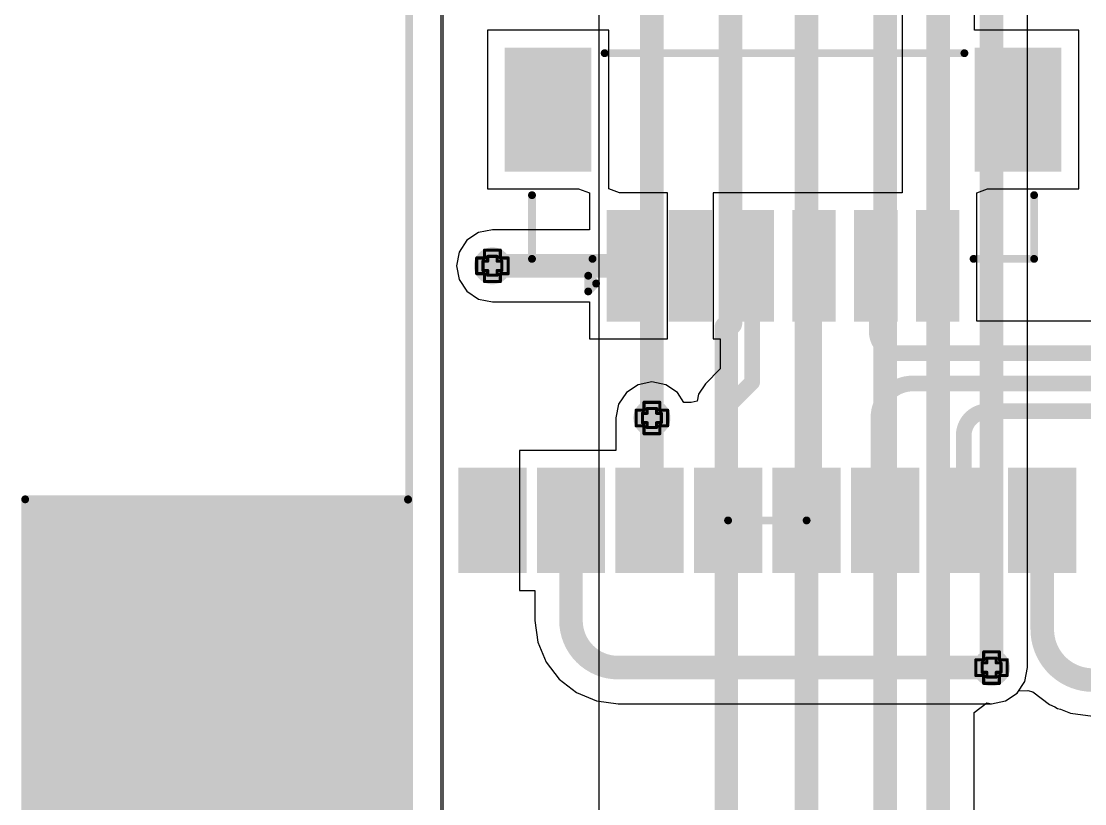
# Model space of a CAD drawing. Header units: inches. Extents: x -3 to 195, y 0 to 199.
# Drawn here: x -0.003 to 0.673, y 2.723 to 3.221 of the extents above; entities that cross this region are included whole.
import ezdxf

# ---------------------------------------------------------------- set-up
doc = ezdxf.new("R2010")
doc.units = ezdxf.units.IN
doc.header["$MEASUREMENT"] = 0
for name, color, linetype in [('Board Outline', 216, 'Continuous'), ('Bottom Layer', 5, 'Continuous'), ('Drill Drawing', 1, 'Continuous'), ('Keep-Out Layer', 6, 'Continuous'), ('Top Layer', 1, 'Continuous'), ('Top Overlay', 2, 'Continuous'), ('Top Paste', 8, 'Continuous'), ('Top Solder', 216, 'Continuous'), ('Via Holes', 16, 'Continuous')]:
    doc.layers.add(name, color=color, linetype=linetype)

# ---------------------------------------------------------------- blocks, each defined once
blk = doc.blocks.new('41_SMD_M______14')
at = {"layer": 'Keep-Out Layer'}
blk.add_hatch(color=6, dxfattribs=at).paths.add_polyline_path([(-0.3560371, 0.4049999), (0.3559629, 0.4049999), (0.3559629, 0.6449999), (-0.3560371, 0.6449999)])
at = {"layer": 'Top Layer'}
for points in [[(0.31496065, 0.36732285), (0.37401575, 0.36732285), (0.37401575, 0.33188975), (0.31496065, 0.33188975)], [(0.31496065, 0.31732285), (0.37401575, 0.31732285), (0.37401575, 0.28188975), (0.31496065, 0.28188975)], [(0.31496065, 0.26732285), (0.37401575, 0.26732285), (0.37401575, 0.23188975), (0.31496065, 0.23188975)], [(0.31496065, 0.21732285), (0.37401575, 0.21732285), (0.37401575, 0.18188975), (0.31496065, 0.18188975)], [(0.31496065, 0.16732285), (0.37401575, 0.16732285), (0.37401575, 0.13188975), (0.31496065, 0.13188975)], [(0.31496065, 0.11732285), (0.37401575, 0.11732285), (0.37401575, 0.08188975), (0.31496065, 0.08188975)], [(0.31496065, 0.06732285), (0.37401575, 0.06732285), (0.37401575, 0.03188975), (0.31496065, 0.03188975)], [(0.31496065, 0.01732285), (0.37401575, 0.01732285), (0.37401575, -0.01811025), (0.31496065, -0.01811025)]]:
    blk.add_hatch(color=1, dxfattribs=at).paths.add_polyline_path(points)
at = {"layer": 'Top Overlay'}
for points in [[(0.108037, 0.6049998), (0.208037, 0.6049998), (0.208037, 0.6259998), (0.108037, 0.6259998)], [(0.208037, 0.5259998), (0.208037, 0.6259998), (0.187037, 0.6259998), (0.187037, 0.5259998)], [(0.287037, 0.5259998), (0.287037, 0.6259998), (0.266037, 0.6259998), (0.266037, 0.5259998)], [(0.187037, 0.5259998), (0.287037, 0.5259998), (0.287037, 0.5469998), (0.187037, 0.5469998)]]:
    blk.add_hatch(color=2, dxfattribs=at).paths.add_polyline_path(points)
at = {"layer": 'Top Paste'}
for points in [[(0.31496065, 0.36732285), (0.37401575, 0.36732285), (0.37401575, 0.33188975), (0.31496065, 0.33188975)], [(0.31496065, 0.31732285), (0.37401575, 0.31732285), (0.37401575, 0.28188975), (0.31496065, 0.28188975)], [(0.31496065, 0.26732285), (0.37401575, 0.26732285), (0.37401575, 0.23188975), (0.31496065, 0.23188975)], [(0.31496065, 0.21732285), (0.37401575, 0.21732285), (0.37401575, 0.18188975), (0.31496065, 0.18188975)], [(0.31496065, 0.16732285), (0.37401575, 0.16732285), (0.37401575, 0.13188975), (0.31496065, 0.13188975)], [(0.31496065, 0.11732285), (0.37401575, 0.11732285), (0.37401575, 0.08188975), (0.31496065, 0.08188975)], [(0.31496065, 0.06732285), (0.37401575, 0.06732285), (0.37401575, 0.03188975), (0.31496065, 0.03188975)], [(0.31496065, 0.01732285), (0.37401575, 0.01732285), (0.37401575, -0.01811025), (0.31496065, -0.01811025)]]:
    blk.add_hatch(color=8, dxfattribs=at).paths.add_polyline_path(points)
at = {"layer": 'Top Solder'}
for points in [[(0.31096065, 0.37132285), (0.37801575, 0.37132285), (0.37801575, 0.32788975), (0.31096065, 0.32788975)], [(0.31096065, 0.32132285), (0.37801575, 0.32132285), (0.37801575, 0.27788975), (0.31096065, 0.27788975)], [(0.31096065, 0.27132285), (0.37801575, 0.27132285), (0.37801575, 0.22788975), (0.31096065, 0.22788975)], [(0.31096065, 0.22132285), (0.37801575, 0.22132285), (0.37801575, 0.17788975), (0.31096065, 0.17788975)], [(0.31096065, 0.17132285), (0.37801575, 0.17132285), (0.37801575, 0.12788975), (0.31096065, 0.12788975)], [(0.31096065, 0.12132285), (0.37801575, 0.12132285), (0.37801575, 0.07788975), (0.31096065, 0.07788975)], [(0.31096065, 0.07132285), (0.37801575, 0.07132285), (0.37801575, 0.02788975), (0.31096065, 0.02788975)], [(0.31096065, 0.02132285), (0.37801575, 0.02132285), (0.37801575, -0.02211025), (0.31096065, -0.02211025)]]:
    blk.add_hatch(color=216, dxfattribs=at).paths.add_polyline_path(points)
at = {"layer": 'Top Overlay'}
for points in [[(0.3579135, 0.647008, 0.005, 0.005, 0), (-0.3580945, 0.6470079, 0.005, 0.005, 0)], [(0.3579135, 0.647008, 0.005, 0.005, 0), (0.3579135, 0.4033072, 0.005, 0.005, 0)], [(0.3577089, 0.4033072, 0.005, 0.005, 0), (-0.3580945, 0.4033071, 0.005, 0.005, 0)]]:
    blk.add_lwpolyline(points, format="xyseb", dxfattribs=at)
for points in [[(0.3566635, 0.647008, 0.0025, 0.0025, 1), (0.3591635, 0.647008, 0.0025, 0.0025, 1)], [(0.3566635, 0.647008, 0.0025, 0.0025, 1), (0.3591635, 0.647008, 0.0025, 0.0025, 1)], [(0.3564589, 0.4033072, 0.0025, 0.0025, 1), (0.3589589, 0.4033072, 0.0025, 0.0025, 1)], [(0.3566635, 0.4033072, 0.0025, 0.0025, 1), (0.3591635, 0.4033072, 0.0025, 0.0025, 1)]]:
    blk.add_lwpolyline(points, format="xyseb", close=True, dxfattribs=at)
blk = doc.blocks.new('V________T______99')
at = {"layer": 'Top Layer'}
for points in [[(-0.17322825, 0.08513805), (-0.12598415, 0.08513805), (-0.12598415, 0.01427195), (-0.17322825, 0.01427195)], [(0.12598375, 0.08513805), (0.17322785, 0.08513805), (0.17322785, 0.01427195), (0.12598375, 0.01427195)], [(-0.1082667, -0.01820895), (-0.0885817, -0.01820895), (-0.0885817, -0.08120105), (-0.1082667, -0.08120105)], [(-0.0688967, -0.01820885), (-0.0492117, -0.01820885), (-0.0492117, -0.08120095), (-0.0688967, -0.08120095)], [(-0.0295267, -0.01820885), (-0.0098417, -0.01820885), (-0.0098417, -0.08120095), (-0.0295267, -0.08120095)], [(0.0098433, -0.01820915), (0.0295283, -0.01820915), (0.0295283, -0.08120125), (0.0098433, -0.08120125)], [(0.0492133, -0.01820915), (0.0688983, -0.01820915), (0.0688983, -0.08120125), (0.0492133, -0.08120125)], [(0.0885832, -0.01820895), (0.1082682, -0.01820895), (0.1082682, -0.08120105), (0.0885832, -0.08120105)]]:
    blk.add_hatch(color=1, dxfattribs=at).paths.add_polyline_path(points)
at = {"layer": 'Top Paste'}
for points in [[(-0.17322825, 0.08513805), (-0.12598415, 0.08513805), (-0.12598415, 0.01427195), (-0.17322825, 0.01427195)], [(0.12598375, 0.08513805), (0.17322785, 0.08513805), (0.17322785, 0.01427195), (0.12598375, 0.01427195)], [(-0.1082667, -0.01820895), (-0.0885817, -0.01820895), (-0.0885817, -0.08120105), (-0.1082667, -0.08120105)], [(-0.0688967, -0.01820885), (-0.0492117, -0.01820885), (-0.0492117, -0.08120095), (-0.0688967, -0.08120095)], [(-0.0295267, -0.01820885), (-0.0098417, -0.01820885), (-0.0098417, -0.08120095), (-0.0295267, -0.08120095)], [(0.0098433, -0.01820915), (0.0295283, -0.01820915), (0.0295283, -0.08120125), (0.0098433, -0.08120125)], [(0.0492133, -0.01820915), (0.0688983, -0.01820915), (0.0688983, -0.08120125), (0.0492133, -0.08120125)], [(0.0885832, -0.01820895), (0.1082682, -0.01820895), (0.1082682, -0.08120105), (0.0885832, -0.08120105)]]:
    blk.add_hatch(color=8, dxfattribs=at).paths.add_polyline_path(points)
at = {"layer": 'Top Solder'}
for points in [[(-0.17722825, 0.08913805), (-0.12198415, 0.08913805), (-0.12198415, 0.01027195), (-0.17722825, 0.01027195)], [(0.12198375, 0.08913805), (0.17722785, 0.08913805), (0.17722785, 0.01027195), (0.12198375, 0.01027195)], [(-0.1122667, -0.01420895), (-0.0845817, -0.01420895), (-0.0845817, -0.08520105), (-0.1122667, -0.08520105)], [(-0.0728967, -0.01420885), (-0.0452117, -0.01420885), (-0.0452117, -0.08520095), (-0.0728967, -0.08520095)], [(-0.0335267, -0.01420885), (-0.0058417, -0.01420885), (-0.0058417, -0.08520095), (-0.0335267, -0.08520095)], [(0.0058433, -0.01420915), (0.0335283, -0.01420915), (0.0335283, -0.08520125), (0.0058433, -0.08520125)], [(0.0452133, -0.01420915), (0.0728983, -0.01420915), (0.0728983, -0.08520125), (0.0452133, -0.08520125)], [(0.0845832, -0.01420895), (0.1122682, -0.01420895), (0.1122682, -0.08520105), (0.0845832, -0.08520105)]]:
    blk.add_hatch(color=216, dxfattribs=at).paths.add_polyline_path(points)
at = {"layer": 'Top Overlay'}
for points in [[(-0.1135582, 0.085559, 0.005, 0.005, 0), (0.1154418, 0.085559, 0.005, 0.005, 0)], [(-0.1598102, -0.045275, 0.005, 0.005, 0), (-0.1598102, -0.0047409, 0.005, 0.005, 0)], [(0.1598118, -0.0452751, 0.005, 0.005, 0), (0.1598118, -0.0047412, 0.005, 0.005, 0)], [(-0.1598102, -0.045275, 0.005, 0.005, 0), (-0.1212762, -0.045275, 0.005, 0.005, 0)], [(0.1212758, -0.045275, 0.005, 0.005, 0), (0.1598118, -0.0452751, 0.005, 0.005, 0)], [(-0.1240002, -0.065999, 0.005, 0.005, 0), (-0.1240002, -0.0559989, 0.005, 0.005, 0)], [(-0.1240002, -0.0559989, 0.005, 0.005, 0), (-0.1190002, -0.0609991, 0.005, 0.005, 0)], [(-0.1240002, -0.065999, 0.005, 0.005, 0), (-0.1190002, -0.0609991, 0.005, 0.005, 0)]]:
    blk.add_lwpolyline(points, format="xyseb", dxfattribs=at)
for points in [[(-0.1148082, 0.085559, 0.0025, 0.0025, 1), (-0.1123082, 0.085559, 0.0025, 0.0025, 1)], [(0.1141918, 0.085559, 0.0025, 0.0025, 1), (0.1166918, 0.085559, 0.0025, 0.0025, 1)], [(-0.1610602, -0.0047409, 0.0025, 0.0025, 1), (-0.1585602, -0.0047409, 0.0025, 0.0025, 1)], [(0.1585618, -0.0047412, 0.0025, 0.0025, 1), (0.1610618, -0.0047412, 0.0025, 0.0025, 1)], [(-0.1610602, -0.045275, 0.0025, 0.0025, 1), (-0.1585602, -0.045275, 0.0025, 0.0025, 1)], [(-0.1610602, -0.045275, 0.0025, 0.0025, 1), (-0.1585602, -0.045275, 0.0025, 0.0025, 1)], [(-0.1225262, -0.045275, 0.0025, 0.0025, 1), (-0.1200262, -0.045275, 0.0025, 0.0025, 1)], [(0.1200258, -0.045275, 0.0025, 0.0025, 1), (0.1225258, -0.045275, 0.0025, 0.0025, 1)], [(0.1585618, -0.0452751, 0.0025, 0.0025, 1), (0.1610618, -0.0452751, 0.0025, 0.0025, 1)], [(0.1585618, -0.0452751, 0.0025, 0.0025, 1), (0.1610618, -0.0452751, 0.0025, 0.0025, 1)], [(-0.1252502, -0.0559989, 0.0025, 0.0025, 1), (-0.1227502, -0.0559989, 0.0025, 0.0025, 1)], [(-0.1252502, -0.0559989, 0.0025, 0.0025, 1), (-0.1227502, -0.0559989, 0.0025, 0.0025, 1)], [(-0.1202502, -0.0609991, 0.0025, 0.0025, 1), (-0.1177502, -0.0609991, 0.0025, 0.0025, 1)], [(-0.1202502, -0.0609991, 0.0025, 0.0025, 1), (-0.1177502, -0.0609991, 0.0025, 0.0025, 1)], [(-0.1252502, -0.065999, 0.0025, 0.0025, 1), (-0.1227502, -0.065999, 0.0025, 0.0025, 1)], [(-0.1252502, -0.065999, 0.0025, 0.0025, 1), (-0.1227502, -0.065999, 0.0025, 0.0025, 1)]]:
    blk.add_lwpolyline(points, format="xyseb", close=True, dxfattribs=at)

msp = doc.modelspace()

# ---------------------------------------------------------------- hatches: boundary and pattern name
at = {"layer": 'Bottom Layer'}
h = msp.add_hatch(color=5, dxfattribs=at)
edge = h.paths.add_edge_path()
edge.add_arc((0.2964158, 3.0656047), 0.011811, 0, 360)
h = msp.add_hatch(color=5, dxfattribs=at)
edge = h.paths.add_edge_path()
edge.add_arc((0.3979366, 2.9688031), 0.011811, 0, 360)
h = msp.add_hatch(color=5, dxfattribs=at)
edge = h.paths.add_edge_path()
edge.add_arc((0.6141324, 2.81), 0.011811, 0, 360)
at = {"layer": 'Top Layer'}
h = msp.add_hatch(color=1, dxfattribs=at)
edge = h.paths.add_edge_path()
edge.add_arc((0.2964158, 3.0656047), 0.011811, 0, 360)
h = msp.add_hatch(color=1, dxfattribs=at)
edge = h.paths.add_edge_path()
edge.add_arc((0.3979366, 2.9688031), 0.011811, 0, 360)
h = msp.add_hatch(color=1, dxfattribs=at)
edge = h.paths.add_edge_path()
edge.add_arc((0.6141324, 2.81), 0.011811, 0, 360)
at = {"layer": 'Via Holes'}
h = msp.add_hatch(color=7, dxfattribs=at)
edge = h.paths.add_edge_path()
edge.add_arc((0.2964158, 3.0656047), 0.0059055, 0, 360)
h = msp.add_hatch(color=7, dxfattribs=at)
edge = h.paths.add_edge_path()
edge.add_arc((0.3979366, 2.9688031), 0.0059055, 0, 360)
h = msp.add_hatch(color=7, dxfattribs=at)
edge = h.paths.add_edge_path()
edge.add_arc((0.6141324, 2.81), 0.0059055, 0, 360)

# ---------------------------------------------------------------- linework, layer by layer
at = {"layer": 'Board Outline'}
for points in [[(0.2433907, 3.3082452, 0.005, 0.005, 0), (0.2433908, 1.8096615, 0.005, 0.005, 0)], [(0.4464158, 2.9036346, 0.005, 0.005, 0), (0.4964158, 2.9036346, 0.005, 0.005, 0)]]:
    msp.add_lwpolyline(points, format="xyseb", dxfattribs=at)
for points in [[(0.4451658, 2.9036346, 0.0025, 0.0025, 1), (0.4476658, 2.9036346, 0.0025, 0.0025, 1)], [(0.4951658, 2.9036346, 0.0025, 0.0025, 1), (0.4976658, 2.9036346, 0.0025, 0.0025, 1)]]:
    msp.add_lwpolyline(points, format="xyseb", close=True, dxfattribs=at)
at = {"layer": 'Bottom Layer'}
for p, q in [((0.6370732, 2.81), (0.6370732, 3.6230184)), ((0.364132, 3.585867), (0.3641323, 2.1553363)), ((0.265, 2.0548), (0.265, 3.357)), ((0.6353269, 2.8012209), (0.6370732, 2.81)), ((0.630354, 2.7937784), (0.6353269, 2.8012209)), ((0.6229115, 2.7888055), (0.630354, 2.7937784)), ((0.6031676, 2.7813768), (0.6111677, 2.7876489)), ((0.6111677, 2.7876489), (0.6141324, 2.7870592)), ((0.6141324, 2.7870592), (0.6229115, 2.7888055)), ((0.6031676, 2.6915276), (0.6031676, 2.7813768))]:
    msp.add_line(p, q, dxfattribs=at)
for points in [[(0.4479366, 3.0289952, 0.015, 0.015, 0), (0.4479366, 3.7790508, 0.015, 0.015, 0)], [(0.3979366, 2.9688031, 0.015, 0.015, 0), (0.3979366, 3.761198, 0.015, 0.015, 0)], [(0.4964158, 2.2792625, 0.015, 0.015, 0), (0.4964158, 3.7369114, 0.015, 0.015, 0)], [(0.5464158, 2.2792625, 0.015, 0.015, 0), (0.5464158, 3.6690122, 0.015, 0.015, 0)], [(0.6141324, 2.81, 0.015, 0.015, 0), (0.6141324, 3.6230184, 0.015, 0.015, 0)], [(0.5802268, 2.6915276, 0.015, 0.015, 0), (0.5802268, 3.3734127, 0.015, 0.015, 0)], [(0.4452875, 3.0263461, 0.015, 0.015, 0), (0.4479366, 3.0289952, 0.015, 0.015, 0)], [(0.4452875, 2.2798267, 0.015, 0.015, 0), (0.4452875, 3.0263461, 0.015, 0.015, 0)]]:
    msp.add_lwpolyline(points, format="xyseb", dxfattribs=at)
for points in [[(0.4415375, 3.0263461, 0.0075, 0.0075, 1), (0.4490375, 3.0263461, 0.0075, 0.0075, 1)], [(0.4415375, 3.0263461, 0.0075, 0.0075, 1), (0.4490375, 3.0263461, 0.0075, 0.0075, 1)], [(0.4441866, 3.0289952, 0.0075, 0.0075, 1), (0.4516866, 3.0289952, 0.0075, 0.0075, 1)], [(0.4441866, 3.0289952, 0.0075, 0.0075, 1), (0.4516866, 3.0289952, 0.0075, 0.0075, 1)], [(0.3941866, 2.9688031, 0.0075, 0.0075, 1), (0.4016866, 2.9688031, 0.0075, 0.0075, 1)], [(0.6103824, 2.81, 0.0075, 0.0075, 1), (0.6178824, 2.81, 0.0075, 0.0075, 1)]]:
    msp.add_lwpolyline(points, format="xyseb", close=True, dxfattribs=at)
at = {"layer": 'Drill Drawing'}
for points in [[(0.2914158, 3.0706047, 0.002, 0.002, 0), (0.2914158, 3.0756047, 0.002, 0.002, 0)], [(0.2914158, 3.0756047, 0.002, 0.002, 0), (0.3014158, 3.0756047, 0.002, 0.002, 0)], [(0.3014158, 3.0706047, 0.002, 0.002, 0), (0.3014158, 3.0756047, 0.002, 0.002, 0)], [(0.2864158, 3.0606047, 0.002, 0.002, 0), (0.2864158, 3.0706047, 0.002, 0.002, 0)], [(0.2864158, 3.0706047, 0.002, 0.002, 0), (0.2914158, 3.0706047, 0.002, 0.002, 0)], [(0.2904158, 3.0626047, 0.002, 0.002, 0), (0.2904158, 3.0686047, 0.002, 0.002, 0)], [(0.2904158, 3.0686047, 0.002, 0.002, 0), (0.2934158, 3.0686047, 0.002, 0.002, 0)], [(0.2934158, 3.0686047, 0.002, 0.002, 0), (0.2934158, 3.0716047, 0.002, 0.002, 0)], [(0.2934158, 3.0716047, 0.002, 0.002, 0), (0.2994158, 3.0716047, 0.002, 0.002, 0)], [(0.2994158, 3.0686047, 0.002, 0.002, 0), (0.2994158, 3.0716047, 0.002, 0.002, 0)], [(0.2994158, 3.0686047, 0.002, 0.002, 0), (0.3024158, 3.0686047, 0.002, 0.002, 0)], [(0.3014158, 3.0706047, 0.002, 0.002, 0), (0.3064158, 3.0706047, 0.002, 0.002, 0)], [(0.3024158, 3.0626047, 0.002, 0.002, 0), (0.3024158, 3.0686047, 0.002, 0.002, 0)], [(0.3064158, 3.0606047, 0.002, 0.002, 0), (0.3064158, 3.0706047, 0.002, 0.002, 0)], [(0.2864158, 3.0606047, 0.002, 0.002, 0), (0.2914158, 3.0606047, 0.002, 0.002, 0)], [(0.2904158, 3.0626047, 0.002, 0.002, 0), (0.2934158, 3.0626047, 0.002, 0.002, 0)], [(0.2914158, 3.0556047, 0.002, 0.002, 0), (0.2914158, 3.0606047, 0.002, 0.002, 0)], [(0.2934158, 3.0596047, 0.002, 0.002, 0), (0.2934158, 3.0626047, 0.002, 0.002, 0)], [(0.2934158, 3.0596047, 0.002, 0.002, 0), (0.2994158, 3.0596047, 0.002, 0.002, 0)], [(0.2994158, 3.0626047, 0.002, 0.002, 0), (0.3024158, 3.0626047, 0.002, 0.002, 0)], [(0.2994158, 3.0596047, 0.002, 0.002, 0), (0.2994158, 3.0626047, 0.002, 0.002, 0)], [(0.3014158, 3.0606047, 0.002, 0.002, 0), (0.3064158, 3.0606047, 0.002, 0.002, 0)], [(0.3014158, 3.0556047, 0.002, 0.002, 0), (0.3014158, 3.0606047, 0.002, 0.002, 0)], [(0.2914158, 3.0556047, 0.002, 0.002, 0), (0.3014158, 3.0556047, 0.002, 0.002, 0)], [(0.3929366, 2.9738031, 0.002, 0.002, 0), (0.3929366, 2.9788031, 0.002, 0.002, 0)], [(0.3929366, 2.9788031, 0.002, 0.002, 0), (0.4029366, 2.9788031, 0.002, 0.002, 0)], [(0.4029366, 2.9738031, 0.002, 0.002, 0), (0.4029366, 2.9788031, 0.002, 0.002, 0)], [(0.3879366, 2.9638031, 0.002, 0.002, 0), (0.3879366, 2.9738031, 0.002, 0.002, 0)], [(0.3879366, 2.9738031, 0.002, 0.002, 0), (0.3929366, 2.9738031, 0.002, 0.002, 0)], [(0.3919366, 2.9658031, 0.002, 0.002, 0), (0.3919366, 2.9718031, 0.002, 0.002, 0)], [(0.3919366, 2.9718031, 0.002, 0.002, 0), (0.3949366, 2.9718031, 0.002, 0.002, 0)], [(0.3949366, 2.9718031, 0.002, 0.002, 0), (0.3949366, 2.9748031, 0.002, 0.002, 0)], [(0.3949366, 2.9748031, 0.002, 0.002, 0), (0.4009366, 2.9748031, 0.002, 0.002, 0)], [(0.4009366, 2.9718031, 0.002, 0.002, 0), (0.4009366, 2.9748031, 0.002, 0.002, 0)], [(0.4009366, 2.9718031, 0.002, 0.002, 0), (0.4039366, 2.9718031, 0.002, 0.002, 0)], [(0.4029366, 2.9738031, 0.002, 0.002, 0), (0.4079366, 2.9738031, 0.002, 0.002, 0)], [(0.4039366, 2.9658031, 0.002, 0.002, 0), (0.4039366, 2.9718031, 0.002, 0.002, 0)], [(0.4079366, 2.9638031, 0.002, 0.002, 0), (0.4079366, 2.9738031, 0.002, 0.002, 0)], [(0.3919366, 2.9658031, 0.002, 0.002, 0), (0.3949366, 2.9658031, 0.002, 0.002, 0)], [(0.3949366, 2.9628031, 0.002, 0.002, 0), (0.3949366, 2.9658031, 0.002, 0.002, 0)], [(0.4009366, 2.9658031, 0.002, 0.002, 0), (0.4039366, 2.9658031, 0.002, 0.002, 0)], [(0.4009366, 2.9628031, 0.002, 0.002, 0), (0.4009366, 2.9658031, 0.002, 0.002, 0)], [(0.3879366, 2.9638031, 0.002, 0.002, 0), (0.3929366, 2.9638031, 0.002, 0.002, 0)], [(0.3929366, 2.9588031, 0.002, 0.002, 0), (0.3929366, 2.9638031, 0.002, 0.002, 0)], [(0.3929366, 2.9588031, 0.002, 0.002, 0), (0.4029366, 2.9588031, 0.002, 0.002, 0)], [(0.3949366, 2.9628031, 0.002, 0.002, 0), (0.4009366, 2.9628031, 0.002, 0.002, 0)], [(0.4029366, 2.9638031, 0.002, 0.002, 0), (0.4079366, 2.9638031, 0.002, 0.002, 0)], [(0.4029366, 2.9588031, 0.002, 0.002, 0), (0.4029366, 2.9638031, 0.002, 0.002, 0)], [(0.6091324, 2.815, 0.002, 0.002, 0), (0.6091324, 2.82, 0.002, 0.002, 0)], [(0.6091324, 2.82, 0.002, 0.002, 0), (0.6191324, 2.82, 0.002, 0.002, 0)], [(0.6111324, 2.813, 0.002, 0.002, 0), (0.6111324, 2.816, 0.002, 0.002, 0)], [(0.6111324, 2.816, 0.002, 0.002, 0), (0.6171324, 2.816, 0.002, 0.002, 0)], [(0.6171324, 2.813, 0.002, 0.002, 0), (0.6171324, 2.816, 0.002, 0.002, 0)], [(0.6191324, 2.815, 0.002, 0.002, 0), (0.6191324, 2.82, 0.002, 0.002, 0)], [(0.6041324, 2.805, 0.002, 0.002, 0), (0.6041324, 2.815, 0.002, 0.002, 0)], [(0.6041324, 2.815, 0.002, 0.002, 0), (0.6091324, 2.815, 0.002, 0.002, 0)], [(0.6081324, 2.807, 0.002, 0.002, 0), (0.6081324, 2.813, 0.002, 0.002, 0)], [(0.6081324, 2.813, 0.002, 0.002, 0), (0.6111324, 2.813, 0.002, 0.002, 0)], [(0.6171324, 2.813, 0.002, 0.002, 0), (0.6201324, 2.813, 0.002, 0.002, 0)], [(0.6191324, 2.815, 0.002, 0.002, 0), (0.6241324, 2.815, 0.002, 0.002, 0)], [(0.6201324, 2.807, 0.002, 0.002, 0), (0.6201324, 2.813, 0.002, 0.002, 0)], [(0.6241324, 2.805, 0.002, 0.002, 0), (0.6241324, 2.815, 0.002, 0.002, 0)], [(0.6041324, 2.805, 0.002, 0.002, 0), (0.6091324, 2.805, 0.002, 0.002, 0)], [(0.6081324, 2.807, 0.002, 0.002, 0), (0.6111324, 2.807, 0.002, 0.002, 0)], [(0.6091324, 2.8, 0.002, 0.002, 0), (0.6091324, 2.805, 0.002, 0.002, 0)], [(0.6111324, 2.804, 0.002, 0.002, 0), (0.6111324, 2.807, 0.002, 0.002, 0)], [(0.6111324, 2.804, 0.002, 0.002, 0), (0.6171324, 2.804, 0.002, 0.002, 0)], [(0.6171324, 2.807, 0.002, 0.002, 0), (0.6201324, 2.807, 0.002, 0.002, 0)], [(0.6171324, 2.804, 0.002, 0.002, 0), (0.6171324, 2.807, 0.002, 0.002, 0)], [(0.6191324, 2.805, 0.002, 0.002, 0), (0.6241324, 2.805, 0.002, 0.002, 0)], [(0.6191324, 2.8, 0.002, 0.002, 0), (0.6191324, 2.805, 0.002, 0.002, 0)], [(0.6091324, 2.8, 0.002, 0.002, 0), (0.6191324, 2.8, 0.002, 0.002, 0)]]:
    msp.add_lwpolyline(points, format="xyseb", dxfattribs=at)
for points in [[(0.2909158, 3.0756047, 0.001, 0.001, 1), (0.2919158, 3.0756047, 0.001, 0.001, 1)], [(0.2909158, 3.0756047, 0.001, 0.001, 1), (0.2919158, 3.0756047, 0.001, 0.001, 1)], [(0.3009158, 3.0756047, 0.001, 0.001, 1), (0.3019158, 3.0756047, 0.001, 0.001, 1)], [(0.3009158, 3.0756047, 0.001, 0.001, 1), (0.3019158, 3.0756047, 0.001, 0.001, 1)], [(0.2859158, 3.0706047, 0.001, 0.001, 1), (0.2869158, 3.0706047, 0.001, 0.001, 1)], [(0.2859158, 3.0706047, 0.001, 0.001, 1), (0.2869158, 3.0706047, 0.001, 0.001, 1)], [(0.2899158, 3.0686047, 0.001, 0.001, 1), (0.2909158, 3.0686047, 0.001, 0.001, 1)], [(0.2899158, 3.0686047, 0.001, 0.001, 1), (0.2909158, 3.0686047, 0.001, 0.001, 1)], [(0.2909158, 3.0706047, 0.001, 0.001, 1), (0.2919158, 3.0706047, 0.001, 0.001, 1)], [(0.2909158, 3.0706047, 0.001, 0.001, 1), (0.2919158, 3.0706047, 0.001, 0.001, 1)], [(0.2929158, 3.0716047, 0.001, 0.001, 1), (0.2939158, 3.0716047, 0.001, 0.001, 1)], [(0.2929158, 3.0716047, 0.001, 0.001, 1), (0.2939158, 3.0716047, 0.001, 0.001, 1)], [(0.2929158, 3.0686047, 0.001, 0.001, 1), (0.2939158, 3.0686047, 0.001, 0.001, 1)], [(0.2929158, 3.0686047, 0.001, 0.001, 1), (0.2939158, 3.0686047, 0.001, 0.001, 1)], [(0.2989158, 3.0716047, 0.001, 0.001, 1), (0.2999158, 3.0716047, 0.001, 0.001, 1)], [(0.2989158, 3.0716047, 0.001, 0.001, 1), (0.2999158, 3.0716047, 0.001, 0.001, 1)], [(0.2989158, 3.0686047, 0.001, 0.001, 1), (0.2999158, 3.0686047, 0.001, 0.001, 1)], [(0.2989158, 3.0686047, 0.001, 0.001, 1), (0.2999158, 3.0686047, 0.001, 0.001, 1)], [(0.3009158, 3.0706047, 0.001, 0.001, 1), (0.3019158, 3.0706047, 0.001, 0.001, 1)], [(0.3009158, 3.0706047, 0.001, 0.001, 1), (0.3019158, 3.0706047, 0.001, 0.001, 1)], [(0.3019158, 3.0686047, 0.001, 0.001, 1), (0.3029158, 3.0686047, 0.001, 0.001, 1)], [(0.3019158, 3.0686047, 0.001, 0.001, 1), (0.3029158, 3.0686047, 0.001, 0.001, 1)], [(0.3059158, 3.0706047, 0.001, 0.001, 1), (0.3069158, 3.0706047, 0.001, 0.001, 1)], [(0.3059158, 3.0706047, 0.001, 0.001, 1), (0.3069158, 3.0706047, 0.001, 0.001, 1)], [(0.2859158, 3.0606047, 0.001, 0.001, 1), (0.2869158, 3.0606047, 0.001, 0.001, 1)], [(0.2859158, 3.0606047, 0.001, 0.001, 1), (0.2869158, 3.0606047, 0.001, 0.001, 1)], [(0.2899158, 3.0626047, 0.001, 0.001, 1), (0.2909158, 3.0626047, 0.001, 0.001, 1)], [(0.2899158, 3.0626047, 0.001, 0.001, 1), (0.2909158, 3.0626047, 0.001, 0.001, 1)], [(0.2909158, 3.0606047, 0.001, 0.001, 1), (0.2919158, 3.0606047, 0.001, 0.001, 1)], [(0.2909158, 3.0606047, 0.001, 0.001, 1), (0.2919158, 3.0606047, 0.001, 0.001, 1)], [(0.2929158, 3.0626047, 0.001, 0.001, 1), (0.2939158, 3.0626047, 0.001, 0.001, 1)], [(0.2929158, 3.0626047, 0.001, 0.001, 1), (0.2939158, 3.0626047, 0.001, 0.001, 1)], [(0.2929158, 3.0596047, 0.001, 0.001, 1), (0.2939158, 3.0596047, 0.001, 0.001, 1)], [(0.2929158, 3.0596047, 0.001, 0.001, 1), (0.2939158, 3.0596047, 0.001, 0.001, 1)], [(0.2989158, 3.0626047, 0.001, 0.001, 1), (0.2999158, 3.0626047, 0.001, 0.001, 1)], [(0.2989158, 3.0626047, 0.001, 0.001, 1), (0.2999158, 3.0626047, 0.001, 0.001, 1)], [(0.2989158, 3.0596047, 0.001, 0.001, 1), (0.2999158, 3.0596047, 0.001, 0.001, 1)], [(0.2989158, 3.0596047, 0.001, 0.001, 1), (0.2999158, 3.0596047, 0.001, 0.001, 1)], [(0.3009158, 3.0606047, 0.001, 0.001, 1), (0.3019158, 3.0606047, 0.001, 0.001, 1)], [(0.3009158, 3.0606047, 0.001, 0.001, 1), (0.3019158, 3.0606047, 0.001, 0.001, 1)], [(0.3019158, 3.0626047, 0.001, 0.001, 1), (0.3029158, 3.0626047, 0.001, 0.001, 1)], [(0.3019158, 3.0626047, 0.001, 0.001, 1), (0.3029158, 3.0626047, 0.001, 0.001, 1)], [(0.3059158, 3.0606047, 0.001, 0.001, 1), (0.3069158, 3.0606047, 0.001, 0.001, 1)], [(0.3059158, 3.0606047, 0.001, 0.001, 1), (0.3069158, 3.0606047, 0.001, 0.001, 1)], [(0.2909158, 3.0556047, 0.001, 0.001, 1), (0.2919158, 3.0556047, 0.001, 0.001, 1)], [(0.2909158, 3.0556047, 0.001, 0.001, 1), (0.2919158, 3.0556047, 0.001, 0.001, 1)], [(0.3009158, 3.0556047, 0.001, 0.001, 1), (0.3019158, 3.0556047, 0.001, 0.001, 1)], [(0.3009158, 3.0556047, 0.001, 0.001, 1), (0.3019158, 3.0556047, 0.001, 0.001, 1)], [(0.3924366, 2.9788031, 0.001, 0.001, 1), (0.3934366, 2.9788031, 0.001, 0.001, 1)], [(0.3924366, 2.9788031, 0.001, 0.001, 1), (0.3934366, 2.9788031, 0.001, 0.001, 1)], [(0.4024366, 2.9788031, 0.001, 0.001, 1), (0.4034366, 2.9788031, 0.001, 0.001, 1)], [(0.4024366, 2.9788031, 0.001, 0.001, 1), (0.4034366, 2.9788031, 0.001, 0.001, 1)], [(0.3874366, 2.9738031, 0.001, 0.001, 1), (0.3884366, 2.9738031, 0.001, 0.001, 1)], [(0.3874366, 2.9738031, 0.001, 0.001, 1), (0.3884366, 2.9738031, 0.001, 0.001, 1)], [(0.3914366, 2.9718031, 0.001, 0.001, 1), (0.3924366, 2.9718031, 0.001, 0.001, 1)], [(0.3914366, 2.9718031, 0.001, 0.001, 1), (0.3924366, 2.9718031, 0.001, 0.001, 1)], [(0.3924366, 2.9738031, 0.001, 0.001, 1), (0.3934366, 2.9738031, 0.001, 0.001, 1)], [(0.3924366, 2.9738031, 0.001, 0.001, 1), (0.3934366, 2.9738031, 0.001, 0.001, 1)], [(0.3944366, 2.9748031, 0.001, 0.001, 1), (0.3954366, 2.9748031, 0.001, 0.001, 1)], [(0.3944366, 2.9748031, 0.001, 0.001, 1), (0.3954366, 2.9748031, 0.001, 0.001, 1)], [(0.3944366, 2.9718031, 0.001, 0.001, 1), (0.3954366, 2.9718031, 0.001, 0.001, 1)], [(0.3944366, 2.9718031, 0.001, 0.001, 1), (0.3954366, 2.9718031, 0.001, 0.001, 1)], [(0.4004366, 2.9748031, 0.001, 0.001, 1), (0.4014366, 2.9748031, 0.001, 0.001, 1)], [(0.4004366, 2.9748031, 0.001, 0.001, 1), (0.4014366, 2.9748031, 0.001, 0.001, 1)], [(0.4004366, 2.9718031, 0.001, 0.001, 1), (0.4014366, 2.9718031, 0.001, 0.001, 1)], [(0.4004366, 2.9718031, 0.001, 0.001, 1), (0.4014366, 2.9718031, 0.001, 0.001, 1)], [(0.4024366, 2.9738031, 0.001, 0.001, 1), (0.4034366, 2.9738031, 0.001, 0.001, 1)], [(0.4024366, 2.9738031, 0.001, 0.001, 1), (0.4034366, 2.9738031, 0.001, 0.001, 1)], [(0.4034366, 2.9718031, 0.001, 0.001, 1), (0.4044366, 2.9718031, 0.001, 0.001, 1)], [(0.4034366, 2.9718031, 0.001, 0.001, 1), (0.4044366, 2.9718031, 0.001, 0.001, 1)], [(0.4074366, 2.9738031, 0.001, 0.001, 1), (0.4084366, 2.9738031, 0.001, 0.001, 1)], [(0.4074366, 2.9738031, 0.001, 0.001, 1), (0.4084366, 2.9738031, 0.001, 0.001, 1)], [(0.3914366, 2.9658031, 0.001, 0.001, 1), (0.3924366, 2.9658031, 0.001, 0.001, 1)], [(0.3914366, 2.9658031, 0.001, 0.001, 1), (0.3924366, 2.9658031, 0.001, 0.001, 1)], [(0.3944366, 2.9658031, 0.001, 0.001, 1), (0.3954366, 2.9658031, 0.001, 0.001, 1)], [(0.3944366, 2.9658031, 0.001, 0.001, 1), (0.3954366, 2.9658031, 0.001, 0.001, 1)], [(0.4004366, 2.9658031, 0.001, 0.001, 1), (0.4014366, 2.9658031, 0.001, 0.001, 1)], [(0.4004366, 2.9658031, 0.001, 0.001, 1), (0.4014366, 2.9658031, 0.001, 0.001, 1)], [(0.4034366, 2.9658031, 0.001, 0.001, 1), (0.4044366, 2.9658031, 0.001, 0.001, 1)], [(0.4034366, 2.9658031, 0.001, 0.001, 1), (0.4044366, 2.9658031, 0.001, 0.001, 1)], [(0.3874366, 2.9638031, 0.001, 0.001, 1), (0.3884366, 2.9638031, 0.001, 0.001, 1)], [(0.3874366, 2.9638031, 0.001, 0.001, 1), (0.3884366, 2.9638031, 0.001, 0.001, 1)], [(0.3924366, 2.9638031, 0.001, 0.001, 1), (0.3934366, 2.9638031, 0.001, 0.001, 1)], [(0.3924366, 2.9638031, 0.001, 0.001, 1), (0.3934366, 2.9638031, 0.001, 0.001, 1)], [(0.3924366, 2.9588031, 0.001, 0.001, 1), (0.3934366, 2.9588031, 0.001, 0.001, 1)], [(0.3924366, 2.9588031, 0.001, 0.001, 1), (0.3934366, 2.9588031, 0.001, 0.001, 1)], [(0.3944366, 2.9628031, 0.001, 0.001, 1), (0.3954366, 2.9628031, 0.001, 0.001, 1)], [(0.3944366, 2.9628031, 0.001, 0.001, 1), (0.3954366, 2.9628031, 0.001, 0.001, 1)], [(0.4004366, 2.9628031, 0.001, 0.001, 1), (0.4014366, 2.9628031, 0.001, 0.001, 1)], [(0.4004366, 2.9628031, 0.001, 0.001, 1), (0.4014366, 2.9628031, 0.001, 0.001, 1)], [(0.4024366, 2.9638031, 0.001, 0.001, 1), (0.4034366, 2.9638031, 0.001, 0.001, 1)], [(0.4024366, 2.9638031, 0.001, 0.001, 1), (0.4034366, 2.9638031, 0.001, 0.001, 1)], [(0.4024366, 2.9588031, 0.001, 0.001, 1), (0.4034366, 2.9588031, 0.001, 0.001, 1)], [(0.4024366, 2.9588031, 0.001, 0.001, 1), (0.4034366, 2.9588031, 0.001, 0.001, 1)], [(0.4074366, 2.9638031, 0.001, 0.001, 1), (0.4084366, 2.9638031, 0.001, 0.001, 1)], [(0.4074366, 2.9638031, 0.001, 0.001, 1), (0.4084366, 2.9638031, 0.001, 0.001, 1)], [(0.6086324, 2.82, 0.001, 0.001, 1), (0.6096324, 2.82, 0.001, 0.001, 1)], [(0.6086324, 2.82, 0.001, 0.001, 1), (0.6096324, 2.82, 0.001, 0.001, 1)], [(0.6106324, 2.816, 0.001, 0.001, 1), (0.6116324, 2.816, 0.001, 0.001, 1)], [(0.6106324, 2.816, 0.001, 0.001, 1), (0.6116324, 2.816, 0.001, 0.001, 1)], [(0.6166324, 2.816, 0.001, 0.001, 1), (0.6176324, 2.816, 0.001, 0.001, 1)], [(0.6166324, 2.816, 0.001, 0.001, 1), (0.6176324, 2.816, 0.001, 0.001, 1)], [(0.6186324, 2.82, 0.001, 0.001, 1), (0.6196324, 2.82, 0.001, 0.001, 1)], [(0.6186324, 2.82, 0.001, 0.001, 1), (0.6196324, 2.82, 0.001, 0.001, 1)], [(0.6036324, 2.815, 0.001, 0.001, 1), (0.6046324, 2.815, 0.001, 0.001, 1)], [(0.6036324, 2.815, 0.001, 0.001, 1), (0.6046324, 2.815, 0.001, 0.001, 1)], [(0.6076324, 2.813, 0.001, 0.001, 1), (0.6086324, 2.813, 0.001, 0.001, 1)], [(0.6076324, 2.813, 0.001, 0.001, 1), (0.6086324, 2.813, 0.001, 0.001, 1)], [(0.6086324, 2.815, 0.001, 0.001, 1), (0.6096324, 2.815, 0.001, 0.001, 1)], [(0.6086324, 2.815, 0.001, 0.001, 1), (0.6096324, 2.815, 0.001, 0.001, 1)], [(0.6106324, 2.813, 0.001, 0.001, 1), (0.6116324, 2.813, 0.001, 0.001, 1)], [(0.6106324, 2.813, 0.001, 0.001, 1), (0.6116324, 2.813, 0.001, 0.001, 1)], [(0.6166324, 2.813, 0.001, 0.001, 1), (0.6176324, 2.813, 0.001, 0.001, 1)], [(0.6166324, 2.813, 0.001, 0.001, 1), (0.6176324, 2.813, 0.001, 0.001, 1)], [(0.6186324, 2.815, 0.001, 0.001, 1), (0.6196324, 2.815, 0.001, 0.001, 1)], [(0.6186324, 2.815, 0.001, 0.001, 1), (0.6196324, 2.815, 0.001, 0.001, 1)], [(0.6196324, 2.813, 0.001, 0.001, 1), (0.6206324, 2.813, 0.001, 0.001, 1)], [(0.6196324, 2.813, 0.001, 0.001, 1), (0.6206324, 2.813, 0.001, 0.001, 1)], [(0.6236324, 2.815, 0.001, 0.001, 1), (0.6246324, 2.815, 0.001, 0.001, 1)], [(0.6236324, 2.815, 0.001, 0.001, 1), (0.6246324, 2.815, 0.001, 0.001, 1)], [(0.6036324, 2.805, 0.001, 0.001, 1), (0.6046324, 2.805, 0.001, 0.001, 1)], [(0.6036324, 2.805, 0.001, 0.001, 1), (0.6046324, 2.805, 0.001, 0.001, 1)], [(0.6076324, 2.807, 0.001, 0.001, 1), (0.6086324, 2.807, 0.001, 0.001, 1)], [(0.6076324, 2.807, 0.001, 0.001, 1), (0.6086324, 2.807, 0.001, 0.001, 1)], [(0.6086324, 2.805, 0.001, 0.001, 1), (0.6096324, 2.805, 0.001, 0.001, 1)], [(0.6086324, 2.805, 0.001, 0.001, 1), (0.6096324, 2.805, 0.001, 0.001, 1)], [(0.6106324, 2.807, 0.001, 0.001, 1), (0.6116324, 2.807, 0.001, 0.001, 1)], [(0.6106324, 2.807, 0.001, 0.001, 1), (0.6116324, 2.807, 0.001, 0.001, 1)], [(0.6106324, 2.804, 0.001, 0.001, 1), (0.6116324, 2.804, 0.001, 0.001, 1)], [(0.6106324, 2.804, 0.001, 0.001, 1), (0.6116324, 2.804, 0.001, 0.001, 1)], [(0.6166324, 2.807, 0.001, 0.001, 1), (0.6176324, 2.807, 0.001, 0.001, 1)], [(0.6166324, 2.807, 0.001, 0.001, 1), (0.6176324, 2.807, 0.001, 0.001, 1)], [(0.6166324, 2.804, 0.001, 0.001, 1), (0.6176324, 2.804, 0.001, 0.001, 1)], [(0.6166324, 2.804, 0.001, 0.001, 1), (0.6176324, 2.804, 0.001, 0.001, 1)], [(0.6186324, 2.805, 0.001, 0.001, 1), (0.6196324, 2.805, 0.001, 0.001, 1)], [(0.6186324, 2.805, 0.001, 0.001, 1), (0.6196324, 2.805, 0.001, 0.001, 1)], [(0.6196324, 2.807, 0.001, 0.001, 1), (0.6206324, 2.807, 0.001, 0.001, 1)], [(0.6196324, 2.807, 0.001, 0.001, 1), (0.6206324, 2.807, 0.001, 0.001, 1)], [(0.6236324, 2.805, 0.001, 0.001, 1), (0.6246324, 2.805, 0.001, 0.001, 1)], [(0.6236324, 2.805, 0.001, 0.001, 1), (0.6246324, 2.805, 0.001, 0.001, 1)], [(0.6086324, 2.8, 0.001, 0.001, 1), (0.6096324, 2.8, 0.001, 0.001, 1)], [(0.6086324, 2.8, 0.001, 0.001, 1), (0.6096324, 2.8, 0.001, 0.001, 1)], [(0.6186324, 2.8, 0.001, 0.001, 1), (0.6196324, 2.8, 0.001, 0.001, 1)], [(0.6186324, 2.8, 0.001, 0.001, 1), (0.6196324, 2.8, 0.001, 0.001, 1)]]:
    msp.add_lwpolyline(points, format="xyseb", close=True, dxfattribs=at)
at = {"layer": 'Top Layer'}
for p, q in [((0.5573333, 3.3729979), (0.5573333, 3.1121006)), ((0.6032149, 3.2154476), (0.6032149, 3.3502949)), ((0.2637821, 2.192684), (0.263782, 3.3082447)), ((0.3704308, 3.2154476), (0.2931868, 3.2154476)), ((0.2931868, 3.2154476), (0.2931868, 3.1145816)), ((0.3704308, 3.1201007), (0.3704308, 3.2154476)), ((0.6696428, 3.2154476), (0.6032149, 3.2154476)), ((0.6696428, 3.1145816), (0.6696428, 3.2154476)), ((0.2931868, 3.1145816), (0.3511759, 3.1145816)), ((0.3511759, 3.1145816), (0.3581482, 3.1121005)), ((0.3704309, 3.1145817), (0.3704308, 3.1201007)), ((0.3774032, 3.1121006), (0.3704309, 3.1145817)), ((0.6046832, 3.1121005), (0.6116556, 3.1145816)), ((0.6116556, 3.1145816), (0.6696428, 3.1145816)), ((0.3581482, 3.1121005), (0.3581483, 3.1065815)), ((0.4078333, 3.1121006), (0.3774032, 3.1121006)), ((0.4078333, 3.0191086), (0.4078333, 3.1121006)), ((0.4865733, 3.1121007), (0.4368883, 3.1121007)), ((0.4368883, 3.1121007), (0.4368883, 3.0191087)), ((0.4865733, 3.1121004), (0.4865733, 3.1121007)), ((0.5549982, 3.1121004), (0.4865733, 3.1121004)), ((0.5573333, 3.1121006), (0.5549982, 3.1121006)), ((0.5549982, 3.1121006), (0.5549982, 3.1121004)), ((0.6046832, 3.0304781), (0.6046832, 3.1121005)), ((0.3581483, 3.1065815), (0.3581483, 3.0885455)), ((0.2964158, 3.0885455), (0.2876367, 3.0867992)), ((0.3581483, 3.0885455), (0.2964158, 3.0885455)), ((0.2801942, 3.0818263), (0.2752213, 3.0743838)), ((0.2876367, 3.0867992), (0.2801942, 3.0818263)), ((0.2752213, 3.0743838), (0.273475, 3.0656047)), ((0.273475, 3.0656047), (0.2752213, 3.0568256)), ((0.2752213, 3.0568256), (0.2801942, 3.0493831)), ((0.2801942, 3.0493831), (0.2876367, 3.0444102)), ((0.2876367, 3.0444102), (0.2964158, 3.0426639)), ((0.2964158, 3.0426639), (0.3581483, 3.0426639)), ((0.3581483, 3.0426639), (0.3581483, 3.0191086)), ((0.6853247, 3.0304781), (0.6046832, 3.0304781)), ((0.3581483, 3.0191086), (0.4078333, 3.0191086)), ((0.4368883, 3.0191087), (0.441339, 3.0191087)), ((0.441339, 3.0191087), (0.441339, 2.9999748)), ((0.441339, 2.9999748), (0.4319966, 2.9906324)), ((0.3891575, 2.9899976), (0.381715, 2.9850247)), ((0.3979366, 2.9917439), (0.3891575, 2.9899976)), ((0.4067157, 2.9899976), (0.3979366, 2.9917439)), ((0.4141582, 2.9850247), (0.4067157, 2.9899976)), ((0.4319966, 2.9906324), (0.4275762, 2.9840168)), ((0.381715, 2.9850247), (0.3767421, 2.9775822)), ((0.418367, 2.9787258), (0.4141582, 2.9850247)), ((0.4230178, 2.9786043), (0.418367, 2.9787258)), ((0.4266918, 2.9795704), (0.4230178, 2.9786043)), ((0.4275762, 2.9840168), (0.4266918, 2.9795704)), ((0.3767421, 2.9775822), (0.3749958, 2.9688031)), ((0.3749958, 2.9688031), (0.3749958, 2.9481621)), ((0.3749958, 2.9481621), (0.3136993, 2.9481621)), ((0.3136993, 2.9481621), (0.3136993, 2.8591071)), ((0.3136993, 2.8591071), (0.323475, 2.8591071)), ((0.323475, 2.8591071), (0.323475, 2.8399828)), ((0.323475, 2.8399828), (0.3234629, 2.8399828)), ((0.3234629, 2.8399828), (0.3252666, 2.826282)), ((0.3252666, 2.826282), (0.3305549, 2.8135149)), ((0.3305549, 2.8135149), (0.3389674, 2.8025516)), ((0.3389674, 2.8025516), (0.3499307, 2.7941391)), ((0.3499307, 2.7941391), (0.3626978, 2.7888508)), ((0.6229115, 2.7888055), (0.630354, 2.7937784)), ((0.630354, 2.7937784), (0.6313883, 2.7953264)), ((0.6313883, 2.7953264), (0.6371585, 2.7955153)), ((0.6371585, 2.7955153), (0.6405169, 2.7945886)), ((0.6405169, 2.7945886), (0.6510711, 2.7864901)), ((0.3626978, 2.7888508), (0.3763986, 2.7870471)), ((0.3763986, 2.7870471), (0.3763986, 2.7870592)), ((0.3763986, 2.7870592), (0.6141324, 2.7870592)), ((0.6141324, 2.7870592), (0.6229115, 2.7888055)), ((0.6510711, 2.7864901), (0.6543233, 2.785143)), ((0.6543233, 2.785143), (0.656011, 2.7840154)), ((0.656011, 2.7840154), (0.6580015, 2.7836195)), ((0.6580015, 2.7836195), (0.6643979, 2.78097)), ((0.6643979, 2.78097), (0.6786992, 2.7790872))]:
    msp.add_line(p, q, dxfattribs=at)
for points in [[(0.5802741, 3.066038, 0.015, 0.015, 0), (0.5802741, 3.3734127, 0.015, 0.015, 0)], [(0.5012723, 2.9084911, 0.01, 0.01, 0), (0.5012723, 3.0772044, 0.01, 0.01, 0)], [(0.5410219, 3.0710778, 0.01, 0.01, 0), (0.5410583, 3.0391083, 0.01, 0.01, 0)], [(0.2964158, 3.0656047, 0.015, 0.015, 0), (0.3729907, 3.0656047, 0.015, 0.015, 0)], [(0.3729907, 3.0656047, 0.015, 0.015, 0), (0.3729908, 3.0656046, 0.015, 0.015, 0)], [(0.4617308, 2.9915282, 0.01, 0.01, 0), (0.4617308, 3.0656047, 0.01, 0.01, 0)], [(0.5410583, 3.0238428, 0.01, 0.01, 0), (0.5410583, 3.0391083, 0.01, 0.01, 0)], [(0.5548148, 3.0100863, 0.01, 0.01, -0.4142135623730951), (0.5410583, 3.0238428, 0.01, 0.01, 0)], [(0.5548148, 3.0100863, 0.01, 0.01, 0), (0.7129674, 3.0100863, 0.01, 0.01, 0)], [(0.4464158, 2.9762132, 0.01, 0.01, 0), (0.4617308, 2.9915282, 0.01, 0.01, 0)], [(0.5421731, 2.969095, 0.01, 0.01, -0.4142135623730951), (0.563822, 2.9907439, 0.01, 0.01, 0)], [(0.563822, 2.9907439, 0.01, 0.01, 0), (0.797202, 2.9907439, 0.01, 0.01, 0)], [(0.4464158, 2.9036346, 0.01, 0.01, 0), (0.4464158, 2.9762132, 0.01, 0.01, 0)], [(0.3979366, 2.9051554, 0.015, 0.015, 0), (0.3979366, 2.9688031, 0.015, 0.015, 0)], [(0.5421731, 2.9078773, 0.01, 0.01, 0), (0.5421731, 2.969095, 0.01, 0.01, 0)], [(0.5964158, 2.9575897, 0.01, 0.01, -0.4142135623730951), (0.6119124, 2.9730863, 0.01, 0.01, 0)], [(0.6119124, 2.9730863, 0.01, 0.01, 0), (0.8236116, 2.9730863, 0.01, 0.01, 0)], [(0.5964158, 2.9036346, 0.01, 0.01, 0), (0.5964158, 2.9575897, 0.01, 0.01, 0)], [(0.3464158, 2.8399828, 0.015, 0.015, 0), (0.3464158, 2.9036346, 0.015, 0.015, 0)], [(0.3964158, 2.9036346, 0.015, 0.015, 0), (0.3979366, 2.9051554, 0.015, 0.015, 0)], [(0.4964158, 2.9036346, 0.01, 0.01, 0), (0.5012723, 2.9084911, 0.01, 0.01, 0)], [(0.5421731, 2.9078773, 0.01, 0.01, 0), (0.5464158, 2.9036346, 0.01, 0.01, 0)], [(0.6464158, 2.8343433, 0.015, 0.015, 0), (0.6464158, 2.9036346, 0.015, 0.015, 0)], [(0.3763986, 2.81, 0.015, 0.015, -0.4142135623730951), (0.3464158, 2.8399828, 0.015, 0.015, 0)], [(0.6495658, 2.8204342, 0.015, 0.015, -0.1118195009086289), (0.6464158, 2.8343433, 0.015, 0.015, 0)], [(0.6647901, 2.8052099, 0.015, 0.015, -0.1716416340707405), (0.6495658, 2.8204342, 0.015, 0.015, 0)], [(0.3763986, 2.81, 0.015, 0.015, 0), (0.6141324, 2.81, 0.015, 0.015, 0)], [(0.6786992, 2.8020599, 0.015, 0.015, -0.1118195009086289), (0.6647901, 2.8052099, 0.015, 0.015, 0)], [(0.6786992, 2.8020599, 0.015, 0.015, 0), (0.7786992, 2.8020599, 0.015, 0.015, 0)]]:
    msp.add_lwpolyline(points, format="xyseb", dxfattribs=at)
for points in [[(0.4987723, 3.0772044, 0.005, 0.005, 1), (0.5037723, 3.0772044, 0.005, 0.005, 1)], [(0.5385219, 3.0710778, 0.005, 0.005, 1), (0.5435219, 3.0710778, 0.005, 0.005, 1)], [(0.5765241, 3.066038, 0.0075, 0.0075, 1), (0.5840241, 3.066038, 0.0075, 0.0075, 1)], [(0.2926658, 3.0656047, 0.0075, 0.0075, 1), (0.3001658, 3.0656047, 0.0075, 0.0075, 1)], [(0.3692407, 3.0656047, 0.0075, 0.0075, 1), (0.3767407, 3.0656047, 0.0075, 0.0075, 1)], [(0.3692407, 3.0656047, 0.0075, 0.0075, 1), (0.3767407, 3.0656047, 0.0075, 0.0075, 1)], [(0.3692408, 3.0656046, 0.0075, 0.0075, 1), (0.3767408, 3.0656046, 0.0075, 0.0075, 1)], [(0.4592308, 3.0656047, 0.005, 0.005, 1), (0.4642308, 3.0656047, 0.005, 0.005, 1)], [(0.5385583, 3.0391083, 0.005, 0.005, 1), (0.5435583, 3.0391083, 0.005, 0.005, 1)], [(0.5385583, 3.0391083, 0.005, 0.005, 1), (0.5435583, 3.0391083, 0.005, 0.005, 1)], [(0.5385583, 3.0238428, 0.005, 0.005, 1), (0.5435583, 3.0238428, 0.005, 0.005, 1)], [(0.5385583, 3.0238428, 0.005, 0.005, 1), (0.5435583, 3.0238428, 0.005, 0.005, 1)], [(0.5523148, 3.0100863, 0.005, 0.005, 1), (0.5573148, 3.0100863, 0.005, 0.005, 1)], [(0.5523148, 3.0100863, 0.005, 0.005, 1), (0.5573148, 3.0100863, 0.005, 0.005, 1)], [(0.4592308, 2.9915282, 0.005, 0.005, 1), (0.4642308, 2.9915282, 0.005, 0.005, 1)], [(0.4592308, 2.9915282, 0.005, 0.005, 1), (0.4642308, 2.9915282, 0.005, 0.005, 1)], [(0.561322, 2.9907439, 0.005, 0.005, 1), (0.566322, 2.9907439, 0.005, 0.005, 1)], [(0.561322, 2.9907439, 0.005, 0.005, 1), (0.566322, 2.9907439, 0.005, 0.005, 1)], [(0.4439158, 2.9762132, 0.005, 0.005, 1), (0.4489158, 2.9762132, 0.005, 0.005, 1)], [(0.4439158, 2.9762132, 0.005, 0.005, 1), (0.4489158, 2.9762132, 0.005, 0.005, 1)], [(0.3941866, 2.9688031, 0.0075, 0.0075, 1), (0.4016866, 2.9688031, 0.0075, 0.0075, 1)], [(0.5396731, 2.969095, 0.005, 0.005, 1), (0.5446731, 2.969095, 0.005, 0.005, 1)], [(0.5396731, 2.969095, 0.005, 0.005, 1), (0.5446731, 2.969095, 0.005, 0.005, 1)], [(0.6094124, 2.9730863, 0.005, 0.005, 1), (0.6144124, 2.9730863, 0.005, 0.005, 1)], [(0.6094124, 2.9730863, 0.005, 0.005, 1), (0.6144124, 2.9730863, 0.005, 0.005, 1)], [(0.5939158, 2.9575897, 0.005, 0.005, 1), (0.5989158, 2.9575897, 0.005, 0.005, 1)], [(0.5939158, 2.9575897, 0.005, 0.005, 1), (0.5989158, 2.9575897, 0.005, 0.005, 1)], [(0.3426658, 2.9036346, 0.0075, 0.0075, 1), (0.3501658, 2.9036346, 0.0075, 0.0075, 1)], [(0.3926658, 2.9036346, 0.0075, 0.0075, 1), (0.4001658, 2.9036346, 0.0075, 0.0075, 1)], [(0.3941866, 2.9051554, 0.0075, 0.0075, 1), (0.4016866, 2.9051554, 0.0075, 0.0075, 1)], [(0.3941866, 2.9051554, 0.0075, 0.0075, 1), (0.4016866, 2.9051554, 0.0075, 0.0075, 1)], [(0.4987723, 2.9084911, 0.005, 0.005, 1), (0.5037723, 2.9084911, 0.005, 0.005, 1)], [(0.4987723, 2.9084911, 0.005, 0.005, 1), (0.5037723, 2.9084911, 0.005, 0.005, 1)], [(0.5396731, 2.9078773, 0.005, 0.005, 1), (0.5446731, 2.9078773, 0.005, 0.005, 1)], [(0.5396731, 2.9078773, 0.005, 0.005, 1), (0.5446731, 2.9078773, 0.005, 0.005, 1)], [(0.6426658, 2.9036346, 0.0075, 0.0075, 1), (0.6501658, 2.9036346, 0.0075, 0.0075, 1)], [(0.4439158, 2.9036346, 0.005, 0.005, 1), (0.4489158, 2.9036346, 0.005, 0.005, 1)], [(0.4939158, 2.9036346, 0.005, 0.005, 1), (0.4989158, 2.9036346, 0.005, 0.005, 1)], [(0.5439158, 2.9036346, 0.005, 0.005, 1), (0.5489158, 2.9036346, 0.005, 0.005, 1)], [(0.5939158, 2.9036346, 0.005, 0.005, 1), (0.5989158, 2.9036346, 0.005, 0.005, 1)], [(0.3426658, 2.8399828, 0.0075, 0.0075, 1), (0.3501658, 2.8399828, 0.0075, 0.0075, 1)], [(0.3426658, 2.8399828, 0.0075, 0.0075, 1), (0.3501658, 2.8399828, 0.0075, 0.0075, 1)], [(0.6426658, 2.8343433, 0.0075, 0.0075, 1), (0.6501658, 2.8343433, 0.0075, 0.0075, 1)], [(0.6426658, 2.8343433, 0.0075, 0.0075, 1), (0.6501658, 2.8343433, 0.0075, 0.0075, 1)], [(0.6458158, 2.8204342, 0.0075, 0.0075, 1), (0.6533158, 2.8204342, 0.0075, 0.0075, 1)], [(0.6458158, 2.8204342, 0.0075, 0.0075, 1), (0.6533158, 2.8204342, 0.0075, 0.0075, 1)], [(0.3726486, 2.81, 0.0075, 0.0075, 1), (0.3801486, 2.81, 0.0075, 0.0075, 1)], [(0.3726486, 2.81, 0.0075, 0.0075, 1), (0.3801486, 2.81, 0.0075, 0.0075, 1)], [(0.6103824, 2.81, 0.0075, 0.0075, 1), (0.6178824, 2.81, 0.0075, 0.0075, 1)], [(0.6610401, 2.8052099, 0.0075, 0.0075, 1), (0.6685401, 2.8052099, 0.0075, 0.0075, 1)], [(0.6610401, 2.8052099, 0.0075, 0.0075, 1), (0.6685401, 2.8052099, 0.0075, 0.0075, 1)], [(0.6749492, 2.8020599, 0.0075, 0.0075, 1), (0.6824492, 2.8020599, 0.0075, 0.0075, 1)], [(0.6749492, 2.8020599, 0.0075, 0.0075, 1), (0.6824492, 2.8020599, 0.0075, 0.0075, 1)]]:
    msp.add_lwpolyline(points, format="xyseb", close=True, dxfattribs=at)

# ---------------------------------------------------------------- block references
msp.add_blockref('V________T______99', (0.481415, 3.1153096))
at = {"rotation": 90}
msp.add_blockref('41_SMD_M______14', (0.6460221, 2.5591464), dxfattribs=at)

doc.saveas('drawing.dxf')
